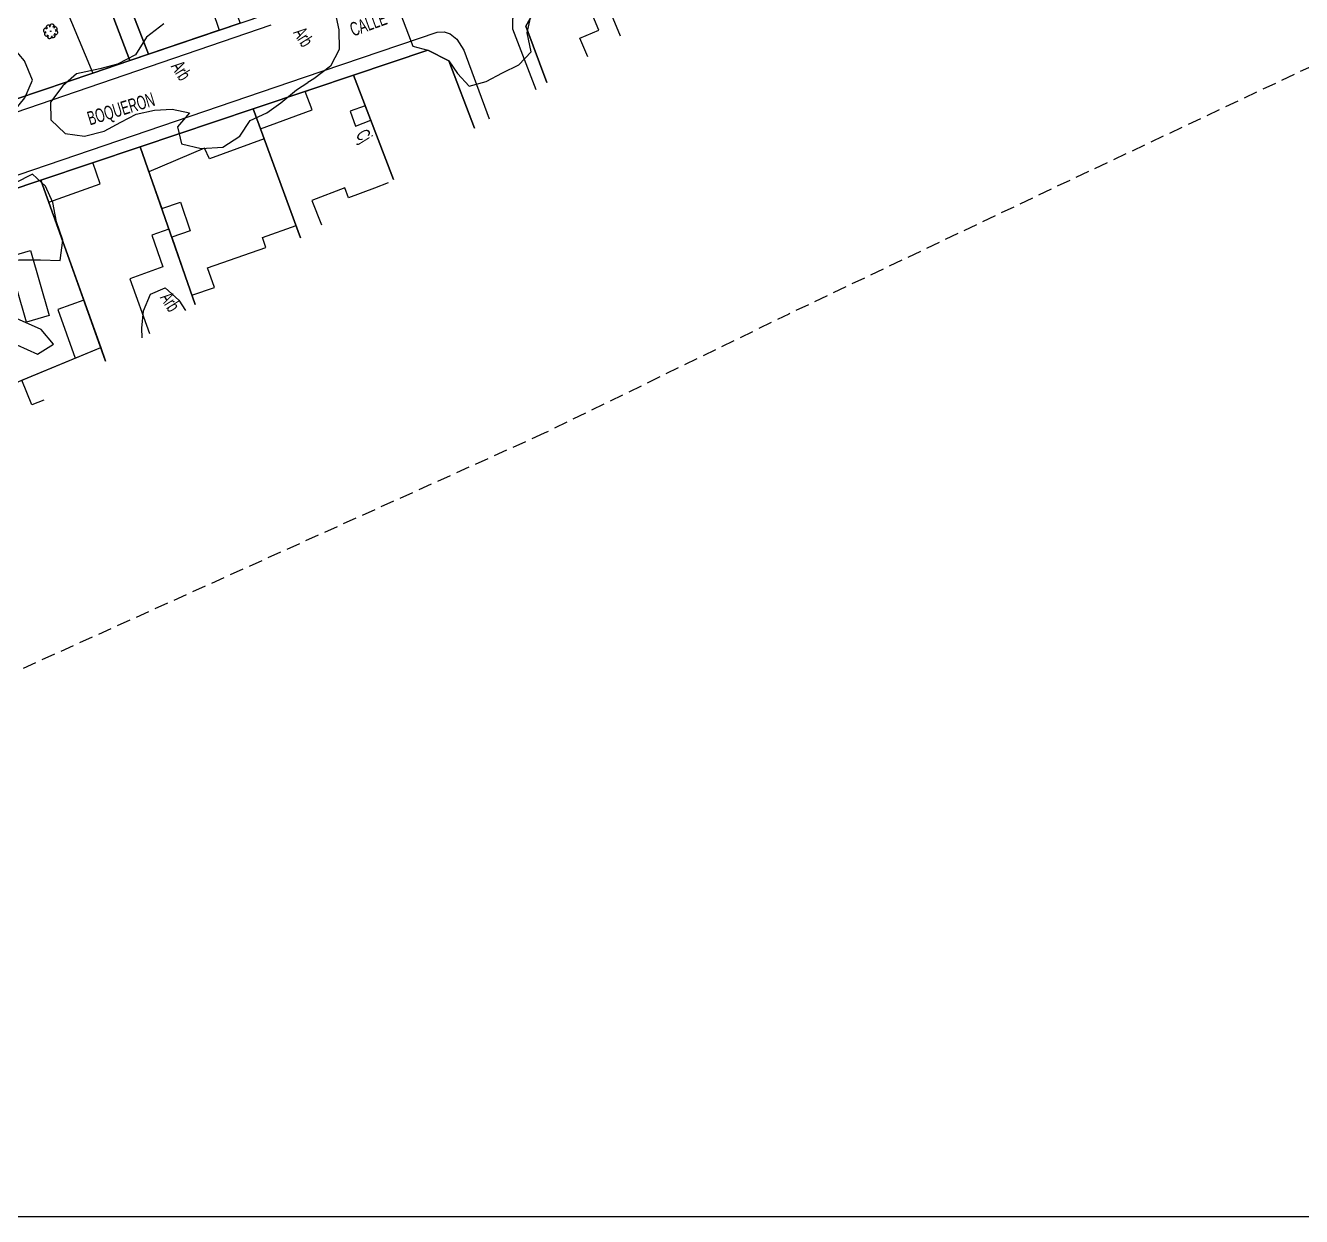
# Model space of a CAD drawing. Header units: millimetres. Extents: x 438774 to 440085, y 7202522 to 7203572.
# Drawn here: x 439431.5 to 439616.7, y 7202523.2 to 7202696 of the extents above; entities that cross this region are included whole.
import ezdxf

# ---------------------------------------------------------------- set-up
doc = ezdxf.new("R2010")
doc.units = ezdxf.units.MM
doc.linetypes.add('06', pattern=[3, 2, -1])
for name, color, linetype in [('0505', 1, 'Continuous'), ('0611', 30, 'Continuous'), ('0612', 7, 'Continuous'), ('0703', 6, 'Continuous'), ('0705', 242, 'Continuous'), ('0707', 7, 'Continuous'), ('0801', 10, 'Continuous'), ('0857', 255, 'Continuous'), ('0858', 7, 'Continuous'), ('1005', 3, 'Continuous'), ('1006', 3, 'Continuous'), ('1007', 3, 'Continuous'), ('curso de agua', 4, 'Continuous')]:
    doc.layers.add(name, color=color, linetype=linetype)
doc.styles.add('02', font='swissc.ttf')

# ---------------------------------------------------------------- blocks, each defined once
blk = doc.blocks.new('09')
for p, q in [((-0.04, 0.01), (0.04, 0.01)), ((-0.02, 0.03), (0.02, 0.03)), ((0, 0.05), (0, 0.05)), ((-0.04, -0.01), (0.04, -0.01)), ((-0.02, -0.03), (0.02, -0.03))]:
    blk.add_line(p, q)
for points in [[(-0.61, 0.39), (-0.76, 0.34), (-0.88, 0.27), (-0.97, 0.13), (-1, 0), (-0.96, -0.15), (-0.88, -0.26), (-0.83, -0.31), (-0.73, -0.36), (-0.58, -0.38)], [(-0.12, 0.67), (-0.2, 0.77), (-0.32, 0.84), (-0.46, 0.87), (-0.62, 0.83), (-0.74, 0.77), (-0.81, 0.63), (-0.83, 0.49), (-0.83, 0.42), (-0.79, 0.32), (-0.69, 0.22), (-0.62, 0.16)], [(-0.41, 0.6), (-0.39, 0.72), (-0.35, 0.82), (-0.3, 0.88), (-0.18, 0.96), (-0.03, 1), (0.1, 0.96), (0.24, 0.87), (0.31, 0.75), (0.36, 0.62), (0.37, 0.55)], [(0.11, 0.66), (0.19, 0.71), (0.31, 0.78), (0.42, 0.81), (0.49, 0.81), (0.63, 0.78), (0.76, 0.7), (0.82, 0.58), (0.84, 0.41), (0.81, 0.28), (0.75, 0.16), (0.69, 0.06)], [(0.67, -0.42), (0.8, -0.38), (0.91, -0.29), (0.99, -0.14), (1.01, -0.01), (0.95, 0.14), (0.86, 0.24), (0.8, 0.29), (0.7, 0.32), (0.56, 0.34)], [(-0.14, -0.69), (-0.19, -0.75), (-0.3, -0.83), (-0.4, -0.87), (-0.48, -0.87), (-0.61, -0.83), (-0.74, -0.75), (-0.8, -0.63), (-0.83, -0.47), (-0.79, -0.33), (-0.7, -0.18), (-0.64, -0.12)], [(-0.38, -0.63), (-0.34, -0.76), (-0.26, -0.88), (-0.13, -0.97), (0.01, -1.01), (0.15, -0.97), (0.27, -0.88), (0.32, -0.83), (0.36, -0.73), (0.38, -0.57)], [(0.15, -0.7), (0.32, -0.83), (0.46, -0.87), (0.62, -0.85), (0.74, -0.79), (0.83, -0.66), (0.86, -0.52), (0.86, -0.45), (0.83, -0.34), (0.74, -0.24), (0.67, -0.18)]]:
    blk.add_lwpolyline(points)
blk.add_lwpolyline([(0, -0.05), (-0.05, 0), (0, 0.05), (0.05, 0)], close=True)

msp = doc.modelspace()

# ---------------------------------------------------------------- linework, layer by layer
msp.add_lwpolyline([(440081.59, 7203556.96), (438782.49, 7203556.96), (438782.49, 7202523.15), (440081.59, 7202523.15)], close=True)
at = {"layer": '0505', "linetype": 'Continuous', "elevation": 90, "flags": 128}
msp.add_lwpolyline([(439483.89, 7202703.08), (439487.72, 7202692.99), (439489.88, 7202692.43), (439492.92, 7202690.9), (439494.17, 7202689.02), (439495.88, 7202687.2), (439498.36, 7202687.87), (439500.72, 7202689.13), (439503.08, 7202690.29), (439504.89, 7202692.2), (439504.28, 7202694.96), (439504.87, 7202697.56)], dxfattribs=at)
at = {"layer": '0611', "linetype": 'Continuous', "flags": 128}
for points in [[(439311.61, 7202740.8), (439310.94, 7202740.27), (439310.45, 7202739.26), (439310.35, 7202738.28), (439310.42, 7202737.54), (439310.73, 7202736.54), (439341.01, 7202655.38), (439341.58, 7202654.6), (439342.8, 7202654.12), (439344, 7202654.13), (439345.16, 7202654.36), (439467.16, 7202696.13)], [(439550.95, 7202715.37), (439503.87, 7202699.63), (439502.98, 7202698.88), (439502.47, 7202697.98), (439502.19, 7202696.92), (439502.19, 7202695.53), (439505.55, 7202686.72)], [(439471.97, 7202688.5), (439491.21, 7202695.06), (439492.24, 7202695.1), (439493.13, 7202694.81), (439494.08, 7202694.02), (439495.12, 7202692.41), (439498.76, 7202682.44)], [(439362.92, 7202596.68), (439345.59, 7202643.29), (439345.33, 7202644.22), (439345.56, 7202644.86), (439346.43, 7202645.44), (439347.7, 7202646.13), (439471.97, 7202688.5)]]:
    msp.add_lwpolyline(points, dxfattribs=at)
at = {"layer": '0703', "linetype": 'Continuous', "flags": 128}
for points in [[(439507.16, 7202687.74), (439504.08, 7202695.89), (439505.6, 7202698.55), (439512.44, 7202700.82), (439514.88, 7202701.63), (439526.56, 7202705.51), (439528.16, 7202706.02), (439532.07, 7202707.34), (439535.71, 7202708.29), (439540.61, 7202710.18), (439541.03, 7202709.12)], [(439430.1, 7202685.33), (439441.24, 7202689.1), (439446.64, 7202690.94), (439449.34, 7202691.85), (439462.65, 7202696.37), (439466.24, 7202697.58)], [(439473.06, 7202686.77), (439479.11, 7202688.81), (439489.88, 7202692.43), (439492.92, 7202690.9), (439496.67, 7202681.11)], [(439473.06, 7202686.77), (439464.54, 7202683.91), (439448.11, 7202678.4), (439433.72, 7202673.57), (439414.57, 7202667.15), (439404.93, 7202663.9), (439390.92, 7202659.2), (439375.25, 7202653.95), (439366.36, 7202650.96), (439356.99, 7202647.81), (439348.15, 7202644.85), (439359.87, 7202613.64), (439365.61, 7202598.37)]]:
    msp.add_lwpolyline(points, dxfattribs=at)
at = {"layer": '0705', "linetype": 'Continuous', "flags": 128}
for points in [[(439413.67, 7202726.49), (439429.7, 7202732.87), (439430.5, 7202733.29), (439434.39, 7202723.09), (439446.64, 7202690.94), (439441.24, 7202689.1), (439430.1, 7202685.33)], [(439434.39, 7202723.09), (439436.84, 7202724), (439449.34, 7202691.85), (439446.64, 7202690.94)]]:
    msp.add_lwpolyline(points, close=True, dxfattribs=at)
for points in [[(439455.79, 7202714.12), (439462.65, 7202696.37), (439449.34, 7202691.85), (439436.84, 7202724), (439442.29, 7202726.02), (439447.14, 7202727.84)], [(439517.82, 7202694.46), (439514.88, 7202701.63), (439512.44, 7202700.82), (439505.6, 7202698.55), (439504.08, 7202695.89), (439507.16, 7202687.74)], [(439496.67, 7202681.11), (439492.92, 7202690.9), (439489.88, 7202692.43), (439479.11, 7202688.81), (439484.88, 7202673.67)], [(439484.88, 7202673.67), (439479.11, 7202688.81), (439473.06, 7202686.77)], [(439473.06, 7202686.77), (439464.54, 7202683.91), (439471.41, 7202665.17)], [(439471.41, 7202665.17), (439464.54, 7202683.91), (439448.11, 7202678.4), (439456.12, 7202655.52)], [(439456.12, 7202655.52), (439448.11, 7202678.4), (439433.72, 7202673.57), (439442.4, 7202649.26), (439443.1, 7202647.3)], [(439443.1, 7202647.3), (439442.4, 7202649.26), (439433.72, 7202673.57), (439414.57, 7202667.15), (439423.34, 7202641.4), (439423.54, 7202640.56), (439425.7, 7202636.31)]]:
    msp.add_lwpolyline(points, dxfattribs=at)
at = {"layer": '0705'}
msp.add_lwpolyline([(439517.82, 7202694.46), (439514.88, 7202701.63), (439526.56, 7202705.51), (439528.34, 7202701.13)], dxfattribs=at)
at = {"layer": '0707', "linetype": 'Continuous', "flags": 128}
for points in [[(439446.64, 7202690.94), (439434.39, 7202723.09), (439430.5, 7202733.29), (439429.7, 7202732.87), (439414.25, 7202773.13), (439395.46, 7202766.84), (439369.14, 7202758.02), (439355.16, 7202753.34), (439314.42, 7202739.69)], [(439314.42, 7202739.69), (439313.45, 7202737.28), (439317.79, 7202725.71), (439322.66, 7202712.69), (439327.13, 7202700.75), (439334.72, 7202680.48), (439339.4, 7202667.98), (439343.31, 7202657.52), (439346.15, 7202656.85), (439372.69, 7202665.86), (439387, 7202670.71), (439401.18, 7202675.52), (439430.1, 7202685.33), (439441.24, 7202689.1), (439446.64, 7202690.94), (439466.24, 7202697.58)], [(439431.96, 7202711.37), (439441.24, 7202689.1), (439441.26, 7202689.05)], [(439473.06, 7202686.77), (439479.11, 7202688.81), (439489.88, 7202692.43)], [(439489.88, 7202692.43), (439492.92, 7202690.9), (439496.67, 7202681.11)], [(439484.88, 7202673.67), (439479.11, 7202688.81)], [(439365.61, 7202598.37), (439359.87, 7202613.64), (439348.15, 7202644.85), (439356.99, 7202647.81), (439366.36, 7202650.96), (439375.25, 7202653.95), (439390.92, 7202659.2), (439404.93, 7202663.9), (439414.57, 7202667.15), (439433.72, 7202673.57), (439448.11, 7202678.4), (439464.54, 7202683.91), (439473.06, 7202686.77)], [(439464.54, 7202683.91), (439471.41, 7202665.17)], [(439456.12, 7202655.52), (439448.11, 7202678.4)], [(439433.72, 7202673.57), (439442.4, 7202649.26), (439443.1, 7202647.3)], [(439423.34, 7202641.4), (439442.4, 7202649.26)]]:
    msp.add_lwpolyline(points, dxfattribs=at)
at = {"layer": '0801', "linetype": 'Continuous', "flags": 128}
for points in [[(439455.79, 7202714.12), (439460.47, 7202702.04), (439457.64, 7202701.1), (439459.59, 7202695.33), (439446.64, 7202690.94), (439434.39, 7202723.09), (439447.14, 7202727.84)], [(439517.82, 7202694.46), (439515.56, 7202700), (439522.71, 7202702.89), (439524.43, 7202698.64)], [(439513.09, 7202691.48), (439511.95, 7202694.15), (439514.68, 7202695.32), (439512.44, 7202700.82), (439505.6, 7202698.55), (439504.08, 7202695.89)], [(439504.08, 7202695.89), (439507.16, 7202687.74)], [(439496.67, 7202681.11), (439492.92, 7202690.9), (439489.88, 7202692.43), (439479.11, 7202688.81)], [(439473.06, 7202686.77), (439479.11, 7202688.81)], [(439479.11, 7202688.81), (439484.88, 7202673.67)], [(439471.41, 7202665.17), (439465.6, 7202681.03), (439473.07, 7202683.76), (439472.08, 7202686.45), (439473.06, 7202686.77)], [(439443.1, 7202647.3), (439434.86, 7202670.36), (439442.31, 7202673.02), (439441.27, 7202676.11), (439448.11, 7202678.4), (439452.29, 7202666.47), (439449.81, 7202665.58), (439451.44, 7202660.98), (439446.63, 7202659.25), (439449.47, 7202651.31)], [(439484.1, 7202673.18), (439482.12, 7202672.42)], [(439482.12, 7202672.42), (439478.36, 7202670.98), (439477.81, 7202672.44), (439473.06, 7202670.63), (439474.43, 7202667.07)], [(439434.13, 7202641.64), (439432.42, 7202640.94), (439430.94, 7202644.54), (439442.4, 7202649.26), (439443.1, 7202647.3)]]:
    msp.add_lwpolyline(points, dxfattribs=at)
for points in [[(439449.39, 7202674.76), (439451.25, 7202669.44), (439453.96, 7202670.39), (439455.4, 7202666.23), (439452.71, 7202665.28), (439455.64, 7202656.86), (439458.91, 7202658), (439457.92, 7202660.82), (439466.38, 7202663.78), (439465.86, 7202665.26), (439470.75, 7202666.98), (439466.13, 7202679.57), (439458.18, 7202676.65), (439457.46, 7202678.2), (439449.39, 7202674.76)], [(439431.64, 7202652.97), (439428.93, 7202662.4), (439432.2, 7202663.33), (439434.92, 7202653.91), (439431.64, 7202652.97)], [(439442.4, 7202649.26), (439439.94, 7202656.14), (439436.17, 7202654.79), (439438.71, 7202647.74), (439442.4, 7202649.26)]]:
    msp.add_lwpolyline(points, close=True, dxfattribs=at)
at = {"layer": '0857', "linetype": 'Continuous', "flags": 128}
msp.add_lwpolyline([(439481.61, 7202682.25), (439480.8, 7202684.36), (439478.61, 7202683.58), (439479.37, 7202681.4), (439481.61, 7202682.25)], close=True, dxfattribs=at)
at = {"layer": '1005'}
for points in [[(439465.39, 7202698.91), (439465.7, 7202699.11), (439468.27, 7202700.55), (439471.33, 7202701.36), (439474.01, 7202700.54), (439475.88, 7202698.37), (439476.45, 7202697.86), (439476.96, 7202695.36), (439477.01, 7202692.51), (439475.76, 7202690.1), (439473.32, 7202688.28), (439472.45, 7202687.73)], [(439451.56, 7202696.25), (439449.06, 7202694.33), (439447.45, 7202691.73), (439444.86, 7202690.42), (439442.26, 7202689.7), (439438.88, 7202689.01), (439436.92, 7202687.23), (439435.1, 7202684.88), (439435.14, 7202682.32), (439437.23, 7202680.33), (439440.05, 7202679.95), (439442.88, 7202680.65), (439445.3, 7202681.98), (439447.53, 7202683.15), (439450.19, 7202683.73), (439452.78, 7202683.85), (439455.3, 7202683.32), (439453.56, 7202681.32), (439454.12, 7202678.83), (439456.96, 7202678.17), (439460.14, 7202678.36), (439462.61, 7202679.97), (439464.09, 7202682.2), (439466.49, 7202683.32), (439468.52, 7202684.8), (439470.81, 7202686.66), (439472.45, 7202687.73)], [(439448.44, 7202650.67), (439448.38, 7202652.1), (439448.6, 7202654.6), (439449.63, 7202657.03), (439451.77, 7202657.95), (439453.74, 7202656.15), (439454.72, 7202654.63)]]:
    msp.add_lwpolyline(points, dxfattribs=at)
for points in [[(439426.15, 7202694.03), (439422.8, 7202691.72), (439420.58, 7202690.17), (439418.66, 7202688.48), (439416.47, 7202686.83), (439415.32, 7202684.61), (439414.92, 7202681.28), (439414.37, 7202678.29), (439414.04, 7202675.74), (439417.18, 7202673.24), (439420.12, 7202672.91), (439422.51, 7202674.02), (439424.2, 7202675.96), (439425.75, 7202678.99), (439427.2, 7202681.31), (439429.74, 7202683.5), (439431.39, 7202685.52), (439432.51, 7202688.07), (439431.32, 7202690.89), (439429.67, 7202692.83)], [(439425.22, 7202671.3), (439423.24, 7202669.28), (439422.21, 7202666.87), (439422.27, 7202664.03), (439423.96, 7202662.14), (439426.65, 7202661.65), (439430.51, 7202662.01), (439433.68, 7202661.99), (439436.5, 7202661.89), (439436.89, 7202664.87), (439435.96, 7202667.52), (439435.46, 7202670.32), (439434.39, 7202672.67), (439432.48, 7202674.45), (439429.96, 7202673.13), (439426.85, 7202671.74)], [(439435.53, 7202649.78), (439433.78, 7202651.91), (439430.18, 7202653.48), (439427.86, 7202654.93), (439424.87, 7202655.2), (439422.15, 7202654.48), (439419.47, 7202653.12), (439417.28, 7202651.2), (439416.23, 7202648.76), (439416.54, 7202645.87), (439417.67, 7202642.64), (439419.85, 7202640.89), (439422.57, 7202641.58), (439423.04, 7202644.58), (439422.25, 7202647.11), (439422.37, 7202649.77), (439424.65, 7202651.29), (439428.16, 7202651.3), (439430.22, 7202649.65), (439433.22, 7202648.33)]]:
    msp.add_lwpolyline(points, close=True, dxfattribs=at)
at = {"layer": 'curso de agua', "linetype": '06', "elevation": 60, "flags": 128}
for points in [[(439994.72, 7202994.31), (439977.74, 7202963.29), (439956.15, 7202932.62), (439951.5, 7202919.58), (439946.45, 7202906.89), (439940.7, 7202888.59), (439935.62, 7202881.61), (439923.74, 7202870.37), (439915.28, 7202863.32), (439905.59, 7202860.46), (439899.18, 7202857.26), (439894.01, 7202852.96), (439888.8, 7202848.91), (439885.5, 7202845.64), (439880.49, 7202841.18), (439875.61, 7202837.46), (439868.75, 7202831.58), (439863.44, 7202823.85), (439859.1, 7202818.21), (439845.95, 7202803.05), (439832.41, 7202791.06), (439748.14, 7202750.71), (439705.03, 7202730.64), (439662.55, 7202710.78), (439618.12, 7202690.08), (439579.42, 7202671.81), (439542.26, 7202654.13), (439506.78, 7202636.83)], [(439506.78, 7202636.83), (439506.76, 7202636.82), (439416.7, 7202596.19), (439263.51, 7202523.15)]]:
    msp.add_lwpolyline(points, dxfattribs=at)

# ---------------------------------------------------------------- block references
at = {"layer": '1007', "rotation": 302}
msp.add_blockref('09', (439435.15, 7202695.17), dxfattribs=at)

# ---------------------------------------------------------------- texts
at = {"layer": '0612', "style": '02', "width": 0.75}
for s, rotation, p in [('CALLE', 20, (439479.03, 7202694.39)), ('BOQUERON', 17, (439440.84, 7202681.5))]:
    msp.add_text(s, height=2, rotation=rotation, dxfattribs=at).set_placement(p)
at = {"layer": '0858', "style": '02', "width": 0.75}
msp.add_text('Cj', height=2, rotation=302, dxfattribs=at).set_placement((439479.35, 7202680.15))
at = {"layer": '1006', "style": '02', "width": 0.75}
for p in [(439470.28, 7202694.96), (439452.54, 7202690.07), (439450.94, 7202656.52)]:
    msp.add_text('Arb', height=2, rotation=302, dxfattribs=at).set_placement(p)

doc.saveas('drawing.dxf')
